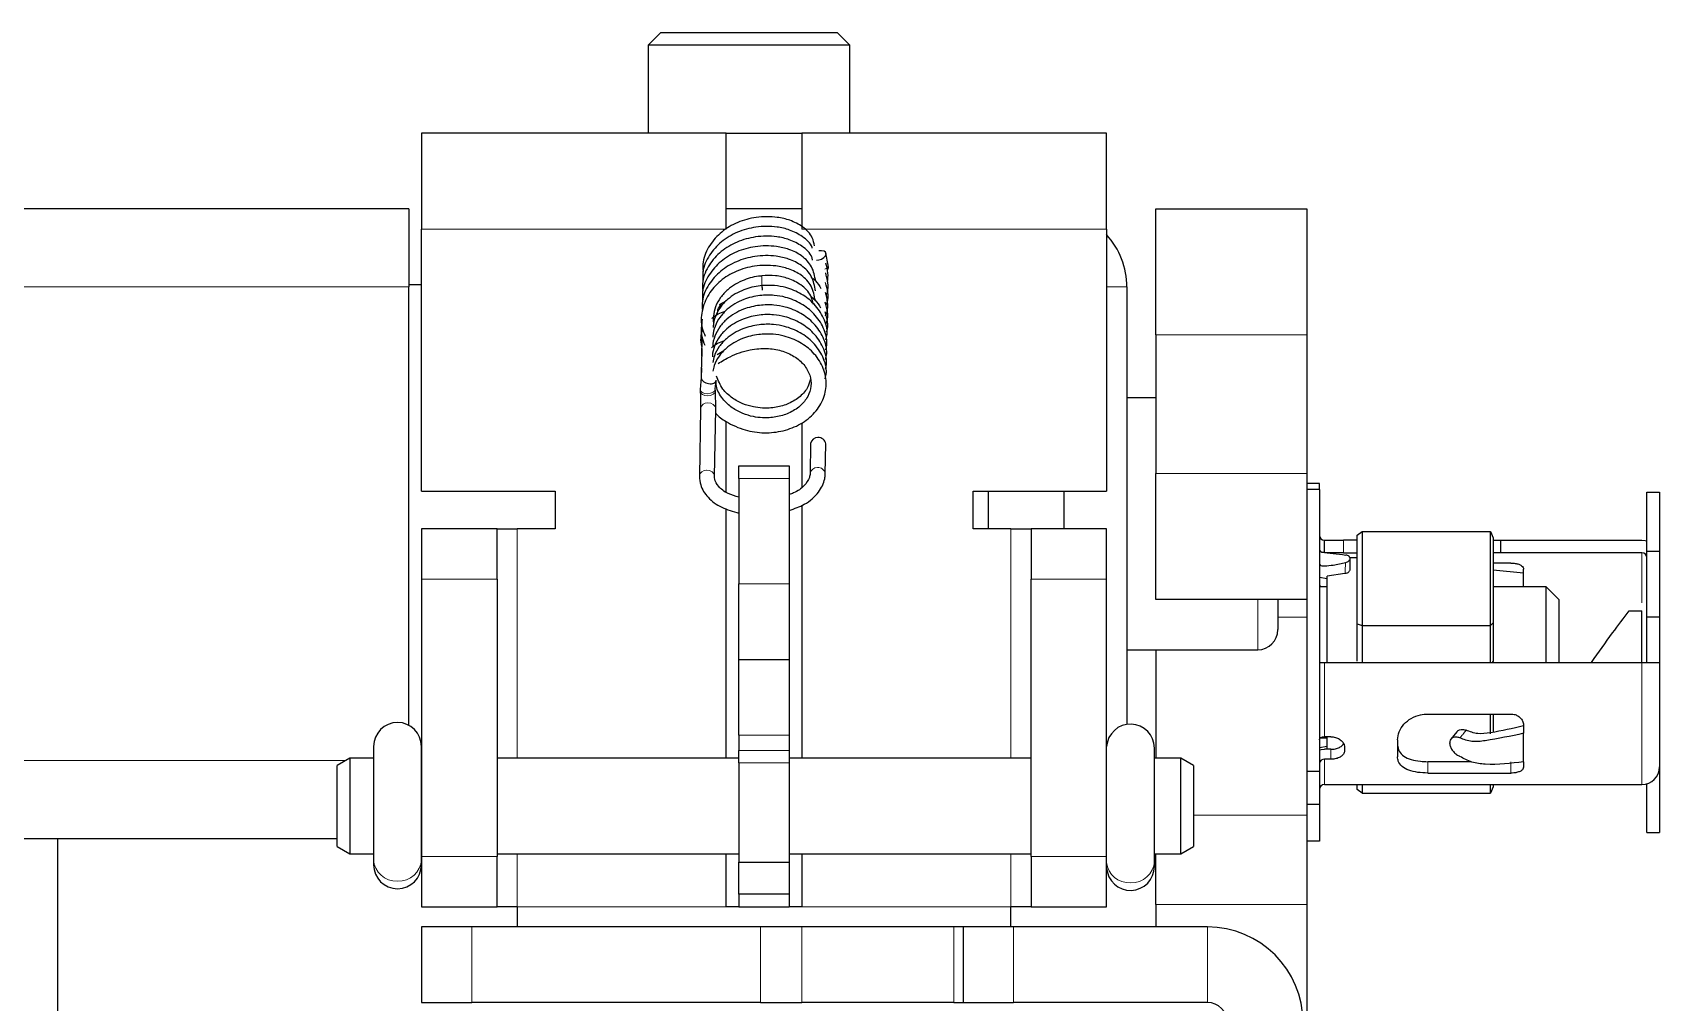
# Model space of a CAD drawing. Header units: millimetres. Extents: x -656 to 1253, y 650 to 1898.
# Drawn here: x 91.8 to 156.4, y 695.6 to 734.1 of the extents above; entities that cross this region are included whole.
import ezdxf

# ---------------------------------------------------------------- set-up
doc = ezdxf.new("R2010")
doc.units = ezdxf.units.MM

msp = doc.modelspace()

# ---------------------------------------------------------------- linework, layer by layer
at = {"color": 7, "linetype": 'Continuous', "lineweight": 25}
for p, q in [((116.785, 734.131), (116.285, 733.631)), ((116.785, 734.131), (120.589, 734.131)), ((120.589, 734.131), (123.785, 734.131)), ((124.285, 733.631), (123.785, 734.131)), ((116.285, 733.631), (116.285, 730.131)), ((120.633, 733.631), (116.285, 733.631)), ((124.285, 733.631), (120.633, 733.631)), ((124.285, 730.131), (124.285, 733.631)), ((107.285, 730.131), (107.285, 726.331)), ((119.385, 730.131), (107.285, 730.131)), ((119.385, 726.331), (119.385, 730.131)), ((119.385, 730.131), (122.385, 730.131)), ((134.485, 730.131), (122.385, 730.131)), ((122.385, 730.131), (122.385, 726.331)), ((134.485, 726.331), (134.485, 730.131)), ((106.785, 727.131), (-522.215, 727.131)), ((106.785, 727.131), (106.785, 724.031)), ((122.385, 727.131), (119.385, 727.131)), ((136.435, 727.131), (142.435, 727.131)), ((136.435, 722.131), (136.435, 727.131)), ((142.435, 727.131), (142.435, 722.131)), ((107.285, 715.931), (107.285, 726.331)), ((134.485, 726.331), (134.485, 715.931)), ((123.432, 724.9), (123.342, 725.377)), ((123.436, 724.819), (123.432, 724.9)), ((123.439, 724.779), (123.436, 724.819)), ((106.785, 724.131), (107.285, 724.131)), ((106.785, 706.63), (106.785, 724.031)), ((119.12, 723.335), (119.384, 723.481)), ((135.285, 724.031), (135.285, 706.668)), ((118.411, 721.59), (118.394, 720.939)), ((118.418, 721.976), (118.399, 721.283)), ((136.435, 722.131), (136.435, 716.631)), ((142.435, 722.131), (142.435, 716.631)), ((118.404, 721.203), (118.387, 720.501)), ((119.022, 721.357), (119.292, 721.511)), ((118.392, 720.442), (118.348, 719.959)), ((118.397, 720.817), (118.388, 720.431)), ((118.947, 719.987), (118.977, 720.305)), ((118.348, 719.959), (118.351, 719.879)), ((118.951, 719.906), (118.947, 719.987)), ((136.435, 719.631), (135.285, 719.631)), ((118.364, 719.199), (118.316, 716.523)), ((118.916, 716.512), (118.964, 719.188)), ((119.385, 715.887), (119.385, 718.69)), ((122.385, 718.643), (122.385, 716.086)), ((122.734, 717.815), (122.713, 716.625)), ((123.313, 716.615), (123.334, 717.804)), ((119.885, 716.931), (121.885, 716.931)), ((119.885, 716.431), (119.885, 716.931)), ((119.885, 716.431), (119.885, 712.247)), ((121.885, 716.931), (121.885, 716.431)), ((121.885, 716.431), (121.885, 712.247)), ((122.713, 716.639), (122.713, 716.625)), ((136.435, 711.631), (136.435, 716.631)), ((142.435, 716.631), (142.435, 711.631)), ((107.285, 715.931), (112.585, 715.931)), ((112.585, 715.931), (112.585, 714.431)), ((129.185, 715.931), (134.485, 715.931)), ((129.185, 714.431), (129.185, 715.931)), ((129.785, 715.931), (129.785, 714.431)), ((132.785, 715.931), (132.785, 714.431)), ((142.935, 716.231), (142.435, 716.231)), ((142.935, 715.989), (142.435, 715.989)), ((142.935, 715.989), (142.935, 716.231)), ((142.935, 715.989), (142.935, 704.809)), ((155.935, 715.889), (156.435, 715.889)), ((155.935, 713.547), (155.935, 715.889)), ((156.435, 715.889), (156.435, 713.547)), ((119.385, 705.331), (119.385, 715.226)), ((122.385, 715.367), (122.385, 705.331)), ((110.285, 714.431), (107.285, 714.431)), ((107.285, 714.431), (107.285, 712.431)), ((110.285, 712.431), (110.285, 714.431)), ((110.285, 714.431), (111.085, 714.431)), ((112.585, 714.431), (111.085, 714.431)), ((130.685, 714.431), (129.185, 714.431)), ((130.685, 714.431), (131.485, 714.431)), ((131.485, 714.431), (131.485, 712.431)), ((134.485, 714.431), (131.485, 714.431)), ((134.485, 712.431), (134.485, 714.431)), ((143.135, 713.481), (143.135, 713.981)), ((143.135, 713.981), (143.885, 713.981)), ((144.435, 713.981), (143.885, 713.981)), ((144.435, 714.182), (144.635, 714.324)), ((144.435, 710.658), (144.435, 714.182)), ((144.635, 714.324), (144.635, 710.6)), ((144.635, 714.324), (149.72, 714.324)), ((149.72, 710.6), (149.72, 714.324)), ((149.72, 714.324), (149.835, 714.077)), ((149.835, 714.077), (149.835, 710.7)), ((149.835, 713.981), (150.135, 713.981)), ((150.135, 713.481), (150.135, 713.981)), ((150.135, 713.981), (155.735, 713.981)), ((143.885, 713.481), (143.135, 713.481)), ((143.885, 713.481), (144.435, 713.481)), ((144.135, 713.294), (144.135, 713.219)), ((144.435, 713.281), (144.135, 713.281)), ((150.135, 713.481), (149.835, 713.481)), ((155.735, 713.481), (150.135, 713.481)), ((155.935, 713.547), (156.435, 713.547)), ((155.935, 710.937), (155.935, 713.547)), ((156.435, 713.547), (156.435, 710.937)), ((142.935, 712.508), (143.235, 712.464)), ((143.949, 712.654), (143.235, 712.554)), ((143.235, 709.131), (143.235, 712.554)), ((150.535, 713.074), (149.835, 713.074)), ((151.035, 712.672), (149.835, 712.791)), ((151.035, 712.672), (151.035, 712.836)), ((151.035, 712.131), (151.035, 712.672)), ((107.285, 712.431), (107.285, 701.431)), ((110.285, 712.431), (110.285, 701.431)), ((119.885, 709.247), (119.885, 712.247)), ((121.885, 712.247), (121.885, 709.247)), ((131.485, 701.431), (131.485, 712.431)), ((134.485, 701.431), (134.485, 712.431)), ((143.235, 712.131), (142.935, 712.131)), ((151.935, 712.131), (149.835, 712.131)), ((152.435, 711.631), (151.935, 712.131)), ((151.935, 709.131), (151.935, 712.131)), ((142.435, 711.631), (136.435, 711.631)), ((141.285, 711.631), (141.285, 710.431)), ((142.435, 711.631), (142.435, 710.919)), ((152.435, 711.631), (152.435, 709.131)), ((142.435, 710.919), (142.435, 703.061)), ((144.435, 709.178), (144.435, 710.658)), ((144.435, 710.658), (144.635, 710.6)), ((144.635, 710.6), (144.635, 709.131)), ((144.635, 710.6), (149.72, 710.6)), ((149.72, 710.6), (149.835, 710.7)), ((149.72, 709.131), (149.72, 710.6)), ((149.835, 710.7), (149.835, 709.16)), ((155.235, 711.181), (155.735, 711.181)), ((155.935, 710.937), (156.435, 710.937)), ((155.935, 709.131), (155.935, 710.937)), ((156.435, 710.937), (156.435, 709.131)), ((135.285, 709.631), (140.485, 709.631)), ((136.435, 709.631), (136.435, 705.331)), ((119.885, 709.247), (121.885, 709.247)), ((119.885, 706.247), (119.885, 709.247)), ((121.885, 709.247), (121.885, 706.247)), ((142.935, 709.131), (143.135, 709.131)), ((143.135, 709.131), (153.735, 709.131)), ((149.806, 709.131), (149.835, 709.16)), ((153.735, 709.131), (155.735, 709.131)), ((155.735, 709.131), (156.435, 709.131)), ((156.435, 709.131), (156.435, 704.981)), ((147.235, 707.081), (150.535, 707.081)), ((149.72, 706.291), (149.72, 707.081)), ((149.835, 707.081), (149.835, 706.352)), ((119.885, 706.247), (119.885, 705.63)), ((121.885, 706.247), (121.885, 705.63)), ((142.977, 706.131), (143.235, 706.131)), ((143.385, 706.179), (143.135, 706.179)), ((143.235, 705.68), (143.235, 706.179)), ((146.035, 706.058), (146.035, 705.379)), ((148.384, 706.37), (148.152, 706.076)), ((148.425, 706.414), (148.388, 706.367)), ((151.035, 706.639), (151.035, 706.314)), ((151.035, 705.183), (151.035, 706.314)), ((105.382, 705.795), (105.382, 701.307)), ((107.282, 701.307), (107.282, 705.795)), ((119.885, 705.147), (119.885, 705.63)), ((121.885, 705.63), (121.885, 705.147)), ((136.383, 701.242), (136.383, 705.73)), ((142.935, 705.755), (143.235, 705.798)), ((143.385, 705.68), (143.135, 705.68)), ((143.935, 705.761), (143.935, 705.643)), ((148.108, 705.91), (148.108, 705.939)), ((104.435, 705.331), (103.935, 705.043)), ((103.935, 701.82), (103.935, 705.043)), ((105.382, 705.331), (104.435, 705.331)), ((104.435, 705.331), (104.435, 701.531)), ((107.285, 705.331), (107.282, 705.331)), ((119.885, 705.331), (110.285, 705.331)), ((119.885, 705.147), (119.885, 701.205)), ((131.485, 705.331), (121.885, 705.331)), ((121.885, 705.147), (121.885, 701.205)), ((137.435, 705.331), (136.383, 705.331)), ((137.935, 705.043), (137.435, 705.331)), ((137.435, 703.431), (137.435, 705.331)), ((137.935, 705.043), (137.935, 703.431)), ((142.435, 704.809), (142.935, 704.809)), ((142.935, 704.809), (142.935, 703.498)), ((143.385, 705.283), (143.135, 705.283)), ((148.954, 705.189), (147.235, 705.189)), ((151.035, 705.183), (151.035, 704.97)), ((156.435, 704.981), (156.435, 702.373)), ((143.135, 704.281), (150.135, 704.281)), ((144.435, 704.081), (144.435, 704.281)), ((144.635, 704.281), (144.635, 703.938)), ((147.235, 704.736), (150.535, 704.736)), ((149.72, 703.938), (149.72, 704.281)), ((149.835, 704.185), (149.72, 703.938)), ((149.835, 704.281), (149.835, 704.185)), ((150.135, 704.281), (155.735, 704.281)), ((155.935, 702.373), (155.935, 704.31)), ((142.435, 703.498), (142.935, 703.498)), ((142.935, 703.498), (142.935, 702.031)), ((144.635, 703.938), (144.435, 704.081)), ((144.635, 703.938), (149.72, 703.938)), ((137.435, 701.531), (137.435, 703.431)), ((137.935, 703.431), (137.935, 701.82)), ((142.435, 703.061), (142.435, 699.525)), ((155.935, 702.373), (156.435, 702.373)), ((103.935, 702.131), (-519.265, 702.131)), ((92.835, 702.131), (92.835, 688.731)), ((103.935, 701.82), (104.435, 701.531)), ((104.435, 701.531), (105.382, 701.531)), ((107.282, 701.531), (107.285, 701.531)), ((110.285, 701.531), (119.885, 701.531)), ((119.385, 699.431), (119.385, 701.531)), ((121.885, 701.531), (131.485, 701.531)), ((122.385, 701.531), (122.385, 699.431)), ((136.383, 701.531), (137.435, 701.531)), ((136.435, 699.525), (136.435, 701.531)), ((137.435, 701.531), (137.935, 701.82)), ((142.935, 702.031), (142.435, 702.031)), ((105.382, 701.307), (105.382, 701.095)), ((107.282, 701.095), (107.282, 701.307)), ((107.285, 701.431), (107.285, 699.431)), ((110.285, 699.431), (110.285, 701.431)), ((119.885, 701.205), (121.885, 701.205)), ((119.885, 699.931), (119.885, 701.205)), ((121.885, 701.205), (121.885, 699.931)), ((131.485, 701.431), (131.485, 699.431)), ((134.485, 699.431), (134.485, 701.431)), ((136.383, 701.03), (136.383, 701.242)), ((121.885, 699.931), (119.885, 699.931)), ((119.885, 699.931), (119.885, 699.431)), ((121.885, 699.931), (121.885, 699.431)), ((107.285, 699.431), (110.285, 699.431)), ((111.085, 699.431), (110.285, 699.431)), ((111.085, 699.431), (111.085, 698.631)), ((119.885, 699.431), (119.385, 699.431)), ((119.885, 699.431), (121.885, 699.431)), ((122.385, 699.431), (121.885, 699.431)), ((131.485, 699.431), (130.685, 699.431)), ((130.685, 698.631), (130.685, 699.431)), ((131.485, 699.431), (134.485, 699.431)), ((136.435, 699.525), (136.435, 698.631)), ((142.435, 699.525), (142.435, 694.908)), ((107.285, 698.631), (107.285, 695.631)), ((109.285, 698.631), (107.285, 698.631)), ((120.744, 698.631), (109.285, 698.631)), ((122.382, 698.631), (120.744, 698.631)), ((128.424, 698.631), (122.382, 698.631)), ((128.785, 698.631), (128.424, 698.631)), ((128.785, 698.631), (128.785, 695.631)), ((130.785, 698.631), (128.785, 698.631)), ((138.485, 698.631), (130.785, 698.631)), ((107.285, 695.631), (109.285, 695.631)), ((120.744, 695.631), (109.285, 695.631)), ((120.744, 695.631), (122.382, 695.631)), ((128.424, 695.631), (122.382, 695.631)), ((128.424, 695.631), (128.785, 695.631)), ((128.785, 695.631), (130.785, 695.631)), ((138.485, 695.631), (130.785, 695.631))]:
    msp.add_line(p, q, dxfattribs=at)
at = {"color": 8, "linetype": 'Continuous', "lineweight": 18}
for p, q in [((107.285, 726.331), (119.385, 726.331)), ((122.385, 726.331), (134.485, 726.331)), ((106.785, 724.031), (-522.215, 724.031)), ((134.485, 724.031), (135.285, 724.031)), ((142.435, 722.131), (136.435, 722.131)), ((121.885, 716.431), (119.885, 716.431)), ((136.435, 716.631), (142.435, 716.631)), ((111.085, 714.431), (111.085, 705.331)), ((130.685, 705.331), (130.685, 714.431)), ((143.885, 713.981), (143.885, 713.481)), ((155.735, 711.49), (155.735, 713.481)), ((107.285, 712.431), (110.285, 712.431)), ((119.885, 712.247), (121.885, 712.247)), ((131.485, 712.431), (134.485, 712.431)), ((140.485, 709.631), (140.485, 711.631)), ((142.435, 710.919), (141.285, 710.919)), ((143.135, 709.131), (143.135, 706.179)), ((155.735, 704.281), (155.735, 709.131)), ((121.885, 706.247), (119.885, 706.247)), ((119.885, 705.63), (121.885, 705.63)), ((143.385, 705.283), (143.385, 705.68)), ((104.262, 705.231), (-519.592, 705.231)), ((121.885, 705.147), (119.885, 705.147)), ((143.135, 705.283), (143.135, 704.281)), ((147.235, 705.189), (147.235, 704.736)), ((150.535, 704.736), (150.535, 705.189)), ((137.935, 703.061), (142.435, 703.061)), ((111.085, 701.531), (111.085, 699.431)), ((130.685, 699.431), (130.685, 701.531)), ((110.285, 701.431), (107.285, 701.431)), ((134.485, 701.431), (131.485, 701.431)), ((111.085, 699.431), (119.385, 699.431)), ((122.385, 699.431), (130.685, 699.431)), ((142.435, 699.525), (136.435, 699.525)), ((109.285, 695.631), (109.285, 698.631)), ((120.744, 698.631), (120.744, 695.631)), ((122.382, 695.631), (122.382, 698.631)), ((128.424, 698.631), (128.424, 695.631)), ((130.785, 695.631), (130.785, 698.631)), ((138.485, 695.631), (138.485, 698.631))]:
    msp.add_line(p, q, dxfattribs=at)
at = {"color": 7, "linetype": 'Continuous', "lineweight": 25, "flags": 128}
for points in [[(122.964, 725.096), (123.054, 725.104), (123.165, 725.141), (123.26, 725.199), (123.324, 725.27), (123.347, 725.343), (123.326, 725.407), (123.264, 725.452), (123.171, 725.47), (123.06, 725.461), (123.06, 725.461)], [(155.735, 713.981), (155.872, 713.968), (155.935, 713.952)], [(142.935, 706.057), (142.939, 706.081), (142.95, 706.104), (142.969, 706.125), (142.994, 706.143), (143.024, 706.158), (143.059, 706.169), (143.096, 706.176), (143.135, 706.179)], [(142.935, 705.657), (142.998, 705.669), (143.135, 705.68)]]:
    msp.add_lwpolyline(points, dxfattribs=at)
at = {"color": 8, "linetype": 'Continuous', "lineweight": 18, "flags": 128}
for points in [[(118.348, 719.959), (118.369, 719.898), (118.433, 719.842), (118.53, 719.805), (118.644, 719.794)], [(118.351, 719.878), (118.373, 719.818), (118.437, 719.761), (118.533, 719.725), (118.648, 719.714)], [(118.644, 719.794), (118.759, 719.811), (118.857, 719.852), (118.923, 719.911), (118.947, 719.98), (118.947, 719.986)], [(118.648, 719.714), (118.763, 719.73), (118.861, 719.771), (118.927, 719.831), (118.951, 719.899), (118.951, 719.906)], [(118.653, 719.434), (118.769, 719.419), (118.868, 719.369), (118.937, 719.292), (118.964, 719.2), (118.964, 719.188)], [(118.605, 716.758), (118.72, 716.743), (118.82, 716.693), (118.889, 716.616), (118.916, 716.524), (118.916, 716.514)]]:
    msp.add_lwpolyline(points, dxfattribs=at)
at = {"color": 7, "linetype": 'Continuous', "lineweight": 25}
for centre, radius, start, end in [((132.185, 724.031), 3.1, 0, 42.10345), ((122.12, 724.09), 1.321, 180.03812, 188.14499), ((123.003, 717.78), 0.271, 85.73425, 172.68849), ((123.06, 717.778), 0.275, 5.44423, 97.76212), ((143.135, 714.181), 0.2, 180, 270), ((155.735, 713.281), 0.2, 0, 90), ((143.034, 712.212), 0.0996, 183.92792, 234.46683), ((140.485, 710.431), 0.8, 270, 0), ((106.332, 705.795), 0.95, 0, 180), ((135.433, 705.73), 0.95, 0, 176.43864), ((143.117, 705.101), 0.183, 84.18756, 172.66613), ((155.735, 704.981), 0.7, 270, 0), ((143.135, 704.081), 0.2, 90, 180), ((106.332, 701.095), 0.95, 180, 0), ((135.433, 701.03), 0.95, 183.56136, 0), ((138.485, 694.831), 3.8, 0, 90), ((138.485, 694.831), 0.8, 0, 90)]:
    msp.add_arc(centre, radius, start, end, dxfattribs=at)
at = {"color": 8, "linetype": 'Continuous', "lineweight": 18}
for centre, radius, start, end in [((123.252, 724.916), 0.181, 283.90594, 354.86143), ((123.301, 724.818), 0.136, 306.99505, 0.34312), ((126.797, 724.355), 6.004, 178.95899, 182.54389), ((118.633, 719.164), 0.271, 85.73425, 172.68849), ((118.585, 716.488), 0.271, 85.73561, 172.67092), ((122.982, 716.588), 0.274, 86.00044, 169.28545), ((123.039, 716.588), 0.275, 5.45357, 97.76132), ((106.291, 701.352), 0.91, 182.83874, 272.58194), ((106.373, 701.352), 0.91, 267.41806, 357.16126), ((135.394, 701.292), 0.915, 186.49577, 272.45998), ((135.474, 701.287), 0.91, 267.41806, 357.16126)]:
    msp.add_arc(centre, radius, start, end, dxfattribs=at)
at = {"color": 7, "linetype": 'Continuous', "lineweight": 25}
for points, knots in [([(122.886, 725.665), (122.864, 725.774), (122.804, 726.072), (122.448, 726.423), (121.95, 726.686), (121.319, 726.834), (120.587, 726.83), (119.82, 726.619), (119.174, 726.236), (118.696, 725.694), (118.438, 725.137), (118.456, 724.777), (118.462, 724.65)], [0, 0, 0, 0, 0.0611839, 0.1671239, 0.2620049, 0.3418866, 0.4680861, 0.582541, 0.6967338, 0.8129302, 0.9337987, 1, 1, 1, 1]), ([(122.813, 725.093), (122.803, 725.135), (122.747, 725.361), (122.421, 725.653), (121.928, 725.916), (121.294, 726.062), (120.562, 726.056), (119.797, 725.842), (119.153, 725.457), (118.677, 724.914), (118.423, 724.357), (118.442, 723.999), (118.448, 723.873)], [0, 0, 0, 0, 0.0244493, 0.1346377, 0.2332667, 0.3163213, 0.4476465, 0.5666703, 0.6853471, 0.8062767, 0.9319983, 1, 1, 1, 1]), ([(122.796, 725.569), (122.794, 725.579), (122.741, 725.772), (122.428, 726.035), (121.94, 726.301), (121.306, 726.447), (120.575, 726.443), (119.809, 726.231), (119.163, 725.846), (118.687, 725.304), (118.431, 724.747), (118.449, 724.388), (118.455, 724.262)], [0, 0, 0, 0, 0.006133, 0.118338, 0.2188, 0.30339, 0.437085, 0.558298, 0.679195, 0.8023, 0.930319, 1, 1, 1, 1]), ([(122.934, 724.259), (122.897, 724.458), (122.825, 724.847), (122.419, 725.273), (121.915, 725.53), (121.283, 725.676), (120.55, 725.669), (119.786, 725.454), (119.142, 725.067), (118.668, 724.523), (118.415, 723.967), (118.435, 723.61), (118.442, 723.485)], [0, 0, 0, 0, 0.105633, 0.206699, 0.297136, 0.373302, 0.493784, 0.602944, 0.711752, 0.822704, 0.93802, 1, 1, 1, 1]), ([(122.92, 723.486), (122.882, 723.687), (122.808, 724.078), (122.398, 724.505), (121.892, 724.76), (121.259, 724.904), (120.526, 724.894), (119.762, 724.677), (119.123, 724.288), (118.64, 723.742), (118.392, 723.088), (118.362, 722.5), (118.504, 722.182), (118.551, 722.078)], [0, 0, 0, 0, 0.096474, 0.187715, 0.269314, 0.338055, 0.446879, 0.54541, 0.643562, 0.743794, 0.847905, 0.950346, 1, 1, 1, 1]), ([(122.927, 723.872), (122.89, 724.072), (122.816, 724.463), (122.408, 724.889), (121.903, 725.145), (121.271, 725.29), (120.538, 725.282), (119.774, 725.065), (119.131, 724.678), (118.659, 724.133), (118.407, 723.577), (118.427, 723.22), (118.435, 723.096)], [0, 0, 0, 0, 0.106226, 0.207272, 0.297665, 0.373803, 0.494292, 0.60342, 0.712163, 0.823129, 0.938424, 1, 1, 1, 1]), ([(123.407, 724.234), (123.418, 724.351), (123.443, 724.6), (123.375, 724.847), (123.339, 724.979)], [0, 0, 0, 0, 0.468673, 1, 1, 1, 1]), ([(120.794, 724.466), (120.777, 724.465), (120.539, 724.451), (120.053, 724.324), (119.505, 724.013), (119.141, 723.619), (118.94, 723.251), (118.853, 722.857), (118.868, 722.625), (118.876, 722.509)], [0, 0, 0, 0, 0.01518, 0.217414, 0.450577, 0.582747, 0.72073, 0.859241, 1, 1, 1, 1]), ([(122.839, 723.347), (122.814, 723.462), (122.748, 723.765), (122.383, 724.12), (121.881, 724.373), (121.342, 724.506), (120.979, 724.488), (120.796, 724.479)], [0, 0, 0, 0, 0.151607, 0.400003, 0.622084, 0.809197, 1, 1, 1, 1]), ([(122.819, 724.372), (122.854, 724.342), (122.993, 724.223), (123.079, 724.08), (123.144, 723.972)], [0, 0, 0, 0, 0.248613, 1, 1, 1, 1]), ([(123.351, 723.326), (123.366, 723.36), (123.486, 723.639), (123.4, 723.941), (123.325, 724.205)], [0, 0, 0, 0, 0.124356, 1, 1, 1, 1]), ([(123.358, 723.71), (123.373, 723.744), (123.441, 723.9), (123.425, 724.205), (123.363, 724.463), (123.332, 724.592)], [0, 0, 0, 0, 0.121305, 0.558409, 1, 1, 1, 1]), ([(123.336, 721.543), (123.353, 721.619), (123.419, 721.909), (123.27, 722.418), (122.907, 722.972), (122.37, 723.387), (121.811, 723.62), (121.256, 723.718), (120.689, 723.708), (120.029, 723.553), (119.484, 723.235), (119.119, 722.84), (118.925, 722.473), (118.85, 722.185), (118.855, 722.051), (118.855, 722.033)], [0, 0, 0, 0, 0.039759, 0.151422, 0.260898, 0.359607, 0.457072, 0.522051, 0.602454, 0.695291, 0.802476, 0.863214, 0.9266, 0.990206, 1, 1, 1, 1]), ([(123.343, 721.928), (123.36, 722.003), (123.426, 722.292), (123.278, 722.801), (122.917, 723.355), (122.381, 723.771), (121.823, 724.006), (121.269, 724.104), (120.701, 724.095), (120.041, 723.941), (119.495, 723.624), (119.129, 723.229), (118.935, 722.863), (118.859, 722.575), (118.863, 722.441), (118.864, 722.423)], [0, 0, 0, 0, 0.039358, 0.151046, 0.260583, 0.359351, 0.456825, 0.521824, 0.60227, 0.695179, 0.802373, 0.863126, 0.926539, 0.990184, 1, 1, 1, 1]), ([(122.749, 723.651), (122.802, 723.607), (122.964, 723.472), (123.063, 723.308), (123.13, 723.199)], [0, 0, 0, 0, 0.329141, 1, 1, 1, 1]), ([(123.324, 722.89), (123.347, 722.942), (123.477, 723.237), (123.39, 723.556), (123.318, 723.819)], [0, 0, 0, 0, 0.1769225, 1, 1, 1, 1]), ([(118.82, 722.778), (118.822, 722.781), (118.959, 722.947), (119.15, 723.01), (119.338, 723.072)], [0, 0, 0, 0, 0.019176, 1, 1, 1, 1]), ([(123.322, 720.773), (123.34, 720.85), (123.405, 721.142), (123.252, 721.653), (122.887, 722.205), (122.348, 722.619), (121.788, 722.85), (121.232, 722.946), (120.665, 722.934), (120.005, 722.777), (119.461, 722.457), (119.098, 722.061), (118.906, 721.693), (118.831, 721.405), (118.838, 721.271), (118.839, 721.253)], [0, 0, 0, 0, 0.04056, 0.152172, 0.261527, 0.360118, 0.457567, 0.522504, 0.602821, 0.695513, 0.802684, 0.863391, 0.926722, 0.99025, 1, 1, 1, 1]), ([(123.329, 721.158), (123.346, 721.235), (123.412, 721.525), (123.261, 722.035), (122.897, 722.588), (122.359, 723.003), (121.8, 723.235), (121.244, 723.332), (120.677, 723.321), (120.017, 723.165), (119.472, 722.846), (119.108, 722.45), (118.916, 722.083), (118.84, 721.795), (118.846, 721.661), (118.847, 721.643)], [0, 0, 0, 0, 0.040159, 0.151798, 0.261213, 0.359862, 0.45732, 0.522277, 0.602638, 0.695402, 0.80258, 0.863302, 0.926661, 0.990228, 1, 1, 1, 1]), ([(119.032, 722.922), (119.034, 722.989), (119.04, 723.149), (119.135, 723.291), (119.19, 723.374)], [0, 0, 0, 0, 0.413792, 1, 1, 1, 1]), ([(123.363, 722.254), (123.366, 722.264), (123.466, 722.514), (123.383, 722.785), (123.304, 723.046)], [0, 0, 0, 0, 0.03738, 1, 1, 1, 1]), ([(123.346, 722.58), (123.358, 722.608), (123.471, 722.878), (123.387, 723.171), (123.311, 723.432)], [0, 0, 0, 0, 0.104944, 1, 1, 1, 1]), ([(118.425, 722.363), (118.377, 722.129), (118.328, 721.891), (118.408, 721.666), (118.409, 721.663)], [0, 0, 0, 0, 0.983775, 1, 1, 1, 1]), ([(118.432, 722.749), (118.398, 722.518), (118.346, 722.165), (118.486, 721.832), (118.534, 721.716)], [0, 0, 0, 0, 0.654086, 1, 1, 1, 1]), ([(123.315, 720.388), (123.333, 720.466), (123.397, 720.759), (123.244, 721.27), (122.877, 721.822), (122.337, 722.234), (121.776, 722.465), (121.22, 722.56), (120.653, 722.547), (119.994, 722.389), (119.448, 722.068), (119.091, 721.672), (118.904, 721.337), (118.868, 721.121), (118.853, 721.031)], [0, 0, 0, 0, 0.04217, 0.157055, 0.269578, 0.371023, 0.471345, 0.538179, 0.620825, 0.716182, 0.826515, 0.889, 0.954175, 1, 1, 1, 1]), ([(118.8, 721.615), (118.801, 721.616), (118.94, 721.781), (119.13, 721.845), (119.319, 721.91)], [0, 0, 0, 0, 0.004308, 1, 1, 1, 1]), ([(118.961, 719.03), (118.965, 719.024), (119.07, 718.888), (119.453, 718.628), (120.094, 718.326), (120.893, 718.213), (121.656, 718.297), (122.359, 718.573), (122.926, 719.023), (123.282, 719.606), (123.392, 720.251), (123.245, 720.886), (122.864, 721.438), (122.326, 721.85), (121.764, 722.08), (121.208, 722.174), (120.641, 722.16), (119.982, 722.001), (119.437, 721.679), (119.081, 721.283), (118.9, 720.961), (118.866, 720.759), (118.853, 720.684)], [0, 0, 0, 0, 0.001739, 0.04451, 0.111438, 0.17172, 0.231589, 0.292281, 0.355433, 0.417856, 0.478483, 0.541525, 0.603252, 0.6589, 0.713959, 0.750631, 0.795969, 0.848267, 0.908822, 0.94311, 0.978867, 1, 1, 1, 1]), ([(119.063, 720.996), (119.217, 721.09), (119.595, 721.32), (120.143, 721.514), (120.66, 721.586), (121.083, 721.6), (121.577, 721.523), (122.093, 721.295), (122.49, 720.956), (122.726, 720.542), (122.775, 720.101), (122.642, 719.67), (122.335, 719.291), (121.889, 719.011), (121.366, 718.852), (120.877, 718.823), (120.429, 718.88), (120.016, 719.003), (119.586, 719.234), (119.209, 719.599), (118.977, 719.99), (118.987, 720.246), (118.99, 720.319)], [0, 0, 0, 0, 0.057394, 0.141498, 0.174187, 0.201896, 0.256454, 0.310564, 0.365182, 0.421617, 0.477061, 0.530811, 0.586875, 0.64209, 0.692196, 0.74194, 0.774764, 0.814829, 0.860627, 0.913439, 0.975288, 1, 1, 1, 1]), ([(118.397, 720.44), (118.394, 720.434), (118.382, 720.406), (118.406, 720.347), (118.468, 720.278), (118.566, 720.221), (118.643, 720.204), (118.681, 720.195)], [0, 0, 0, 0, 0.07364, 0.30523, 0.53682, 0.76841, 1, 1, 1, 1]), ([(118.681, 720.195), (118.72, 720.192), (118.797, 720.185), (118.895, 720.211), (118.961, 720.256), (118.971, 720.297), (118.975, 720.315)], [0, 0, 0, 0, 0.262071, 0.524142, 0.786214, 1, 1, 1, 1]), ([(122.715, 720.364), (122.691, 720.264), (122.633, 720.017), (122.336, 719.676), (121.893, 719.396), (121.368, 719.238), (120.88, 719.21), (120.432, 719.267), (120.019, 719.391), (119.594, 719.623), (119.196, 719.987), (119.069, 720.314), (119, 720.491)], [0, 0, 0, 0, 0.079664, 0.195766, 0.310074, 0.413804, 0.516835, 0.584804, 0.667751, 0.762541, 0.871932, 1, 1, 1, 1]), ([(118.351, 719.879), (118.354, 719.825), (118.358, 719.719), (118.363, 719.531), (118.365, 719.361), (118.365, 719.253), (118.364, 719.209), (118.364, 719.199)], [0, 0, 0, 0, 0.241788, 0.476448, 0.71323, 0.929509, 1, 1, 1, 1]), ([(118.964, 719.188), (118.965, 719.234), (118.965, 719.328), (118.963, 719.523), (118.958, 719.73), (118.953, 719.847), (118.951, 719.906)], [0, 0, 0, 0, 0.24318, 0.501797, 0.749272, 1, 1, 1, 1]), ([(118.316, 716.523), (118.325, 716.405), (118.35, 716.1), (118.64, 715.654), (119.161, 715.259), (119.648, 715.124), (119.885, 715.058)], [0, 0, 0, 0, 0.171378, 0.44156, 0.728252, 1, 1, 1, 1]), ([(119.885, 715.682), (119.736, 715.727), (119.387, 715.83), (119.047, 716.115), (118.924, 716.349), (118.917, 716.477), (118.916, 716.512)], [0, 0, 0, 0, 0.240048, 0.562087, 0.882317, 1, 1, 1, 1]), ([(122.713, 716.625), (122.707, 716.572), (122.691, 716.421), (122.499, 716.147), (122.192, 715.897), (121.941, 715.815), (121.885, 715.797)], [0, 0, 0, 0, 0.19706, 0.559349, 0.901347, 1, 1, 1, 1]), ([(121.885, 715.161), (122.092, 715.235), (122.571, 715.405), (123.063, 715.848), (123.289, 716.293), (123.308, 716.548), (123.313, 716.615)], [0, 0, 0, 0, 0.259805, 0.600472, 0.896035, 1, 1, 1, 1]), ([(142.935, 713.669), (142.936, 713.65), (142.938, 713.614), (142.955, 713.564), (142.992, 713.515), (143.062, 713.504), (143.11, 713.498), (143.135, 713.495)], [0, 0, 0, 0, 0.195302, 0.377541, 0.538909, 0.761383, 1, 1, 1, 1]), ([(143.242, 713.481), (143.321, 713.471), (143.572, 713.44), (143.812, 713.411), (143.977, 713.392)], [0, 0, 0, 0, 0.313457, 1, 1, 1, 1]), ([(144.135, 713.294), (144.133, 713.306), (144.128, 713.332), (144.087, 713.363), (144.033, 713.383), (143.993, 713.389), (143.977, 713.392)], [0, 0, 0, 0, 0.266311, 0.549123, 0.829777, 1, 1, 1, 1]), ([(143.977, 713.1), (144.001, 713.107), (144.05, 713.122), (144.103, 713.156), (144.131, 713.19), (144.134, 713.211), (144.135, 713.219)], [0, 0, 0, 0, 0.266331, 0.548449, 0.829136, 1, 1, 1, 1]), ([(144.135, 713.219), (144.135, 713.192), (144.135, 713.121), (144.135, 713.007), (144.135, 712.89), (144.135, 712.817), (144.135, 712.787)], [0, 0, 0, 0, 0.190015, 0.497902, 0.793065, 1, 1, 1, 1]), ([(142.935, 713.109), (142.936, 713.091), (142.938, 713.055), (142.955, 713.007), (142.993, 712.962), (143.069, 712.96), (143.23, 712.963), (143.543, 712.996), (143.813, 713.061), (143.977, 713.1)], [0, 0, 0, 0, 0.052051, 0.100621, 0.143629, 0.208426, 0.277664, 0.558659, 1, 1, 1, 1]), ([(144.058, 712.686), (144.045, 712.68), (144.013, 712.666), (143.973, 712.659), (143.949, 712.654)], [0, 0, 0, 0, 0.40435, 1, 1, 1, 1]), ([(144.135, 712.787), (144.132, 712.774), (144.127, 712.748), (144.094, 712.712), (144.067, 712.692), (144.058, 712.686)], [0, 0, 0, 0, 0.404591, 0.809176, 1, 1, 1, 1]), ([(150.535, 713.074), (150.591, 713.071), (150.704, 713.067), (150.853, 713.03), (150.966, 712.972), (151.026, 712.904), (151.033, 712.856), (151.035, 712.836)], [0, 0, 0, 0, 0.214385, 0.428772, 0.643033, 0.856802, 1, 1, 1, 1]), ([(153.735, 709.131), (154.015, 709.526), (154.515, 710.23), (155.015, 710.89), (155.235, 711.181)], [0, 0, 0, 0, 0.559911, 1, 1, 1, 1]), ([(155.735, 709.131), (155.735, 709.526), (155.735, 710.23), (155.735, 710.89), (155.735, 711.181)], [0, 0, 0, 0, 0.559866, 1, 1, 1, 1]), ([(146.035, 706.058), (146.047, 706.164), (146.072, 706.377), (146.272, 706.683), (146.57, 706.923), (146.908, 707.06), (147.138, 707.075), (147.235, 707.081)], [0, 0, 0, 0, 0.2128333, 0.4258501, 0.6355415, 0.8465873, 1, 1, 1, 1]), ([(150.535, 707.081), (150.591, 707.076), (150.704, 707.066), (150.853, 706.989), (150.966, 706.876), (151.026, 706.752), (151.033, 706.671), (151.035, 706.639)], [0, 0, 0, 0, 0.214445, 0.428893, 0.643239, 0.857188, 1, 1, 1, 1]), ([(143.385, 706.179), (143.447, 706.174), (143.571, 706.164), (143.735, 706.09), (143.86, 705.982), (143.926, 705.866), (143.932, 705.791), (143.935, 705.761)], [0, 0, 0, 0, 0.214393, 0.428789, 0.643061, 0.856854, 1, 1, 1, 1]), ([(148.511, 706.133), (148.463, 706.145), (148.365, 706.169), (148.24, 706.149), (148.15, 706.089), (148.112, 706.01), (148.109, 705.955), (148.108, 705.939)], [0, 0, 0, 0, 0.225867, 0.451734, 0.677598, 0.903479, 1, 1, 1, 1]), ([(148.425, 706.414), (148.432, 706.419), (148.467, 706.445), (148.552, 706.472), (148.666, 706.468), (148.738, 706.447), (148.761, 706.44)], [0, 0, 0, 0, 0.088696, 0.457739, 0.826694, 1, 1, 1, 1]), ([(151.035, 706.314), (150.536, 706.206), (149.865, 706.061), (148.971, 705.95), (148.666, 706.071), (148.511, 706.133)], [0, 0, 0, 0, 0.5876932, 0.7908183, 1, 1, 1, 1]), ([(151.035, 706.605), (150.606, 706.507), (150.014, 706.373), (149.201, 706.259), (148.909, 706.379), (148.761, 706.44)], [0, 0, 0, 0, 0.56666, 0.780905, 1, 1, 1, 1]), ([(143.385, 705.68), (143.447, 705.684), (143.571, 705.691), (143.733, 705.75), (143.847, 705.824), (143.879, 705.885), (143.89, 705.907)], [0, 0, 0, 0, 0.28124, 0.562484, 0.843527, 1, 1, 1, 1]), ([(143.935, 705.643), (143.929, 705.601), (143.917, 705.516), (143.823, 705.408), (143.684, 705.33), (143.529, 705.289), (143.426, 705.285), (143.385, 705.283)], [0, 0, 0, 0, 0.214305, 0.42865, 0.642279, 0.856223, 1, 1, 1, 1]), ([(146.035, 705.849), (146.047, 705.763), (146.072, 705.592), (146.27, 705.398), (146.566, 705.266), (146.905, 705.199), (147.136, 705.192), (147.235, 705.189)], [0, 0, 0, 0, 0.212376, 0.424979, 0.633479, 0.843609, 1, 1, 1, 1]), ([(148.108, 705.91), (148.113, 705.868), (148.122, 705.785), (148.198, 705.65), (148.309, 705.526), (148.421, 705.444), (148.49, 705.41), (148.511, 705.4)], [0, 0, 0, 0, 0.225883, 0.451767, 0.67765, 0.903524, 1, 1, 1, 1]), ([(151.035, 705.183), (150.536, 705.12), (149.865, 705.035), (148.971, 705.14), (148.666, 705.312), (148.511, 705.4)], [0, 0, 0, 0, 0.587693, 0.790818, 1, 1, 1, 1]), ([(147.235, 704.736), (147.1, 704.741), (146.831, 704.752), (146.471, 704.843), (146.202, 704.992), (146.056, 705.179), (146.041, 705.321), (146.035, 705.379)], [0, 0, 0, 0, 0.213238, 0.42649, 0.63916, 0.849598, 1, 1, 1, 1]), ([(151.035, 704.97), (151.03, 704.942), (151.019, 704.885), (150.933, 704.815), (150.807, 704.765), (150.666, 704.739), (150.573, 704.737), (150.535, 704.736)], [0, 0, 0, 0, 0.214373, 0.428779, 0.642592, 0.856666, 1, 1, 1, 1])]:
    msp.add_open_spline(points, degree=3, knots=knots, dxfattribs=at)
at = {"color": 8, "linetype": 'Continuous', "lineweight": 18}
for points, knots in [([(143.949, 712.654), (143.951, 712.689), (143.954, 712.765), (143.961, 712.886), (143.969, 713), (143.975, 713.072), (143.977, 713.1), (143.977, 713.1)], [0, 0, 0, 0, 0.23003, 0.514952, 0.811013, 0.999883, 1, 1, 1, 1]), ([(148.761, 706.44), (148.741, 706.415), (148.699, 706.364), (148.632, 706.281), (148.569, 706.204), (148.527, 706.153), (148.511, 706.133)], [0, 0, 0, 0, 0.246022, 0.497638, 0.810556, 1, 1, 1, 1])]:
    msp.add_open_spline(points, degree=3, knots=knots, dxfattribs=at)

doc.saveas('drawing.dxf')
